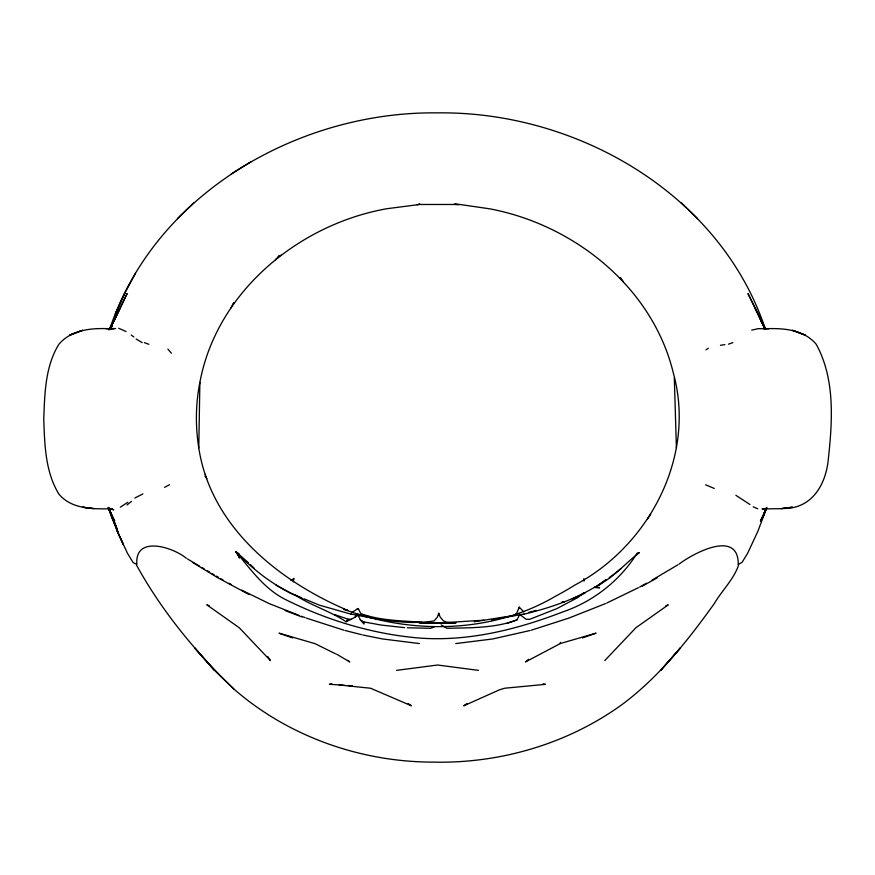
<?xml version="1.0" encoding="UTF-8"?>
<svg xmlns="http://www.w3.org/2000/svg" width="875" height="875" viewBox="0 0 875 875"><rect width="100%" height="100%" fill="white"/><g stroke="black" fill="none" stroke-linecap="round" stroke-linejoin="round"><path stroke-width="1.31" d="M458.905 204.805L455.503 204.477L455.514 203.853L489.486 208.786C574.197 224.645 652.641 287.383 673.334 373.034C696.358 456.116 649.327 545.639 575.006 584.981A299.042 299.042 0 0 1 555.559 596.181C492.155 633.609 411.425 634.812 343.536 609.175L348.064 610.487M347.375 610.236C278.239 580.759 210.613 526.367 198.778 447.836L199.883 382.386C216.661 291.878 298.594 224.405 386.87 208.709L419.705 204.477L455.503 204.477M528.609 659.334L525.503 661.938L560.372 643.508L560.394 642.359M206.905 478.614L205.341 476.547L205.406 474.327M293.333 581.919L293.792 578.528L290.981 580.573M233.341 304.391L233.669 302.684L234.259 302.991M199.883 382.386C195.573 403.922 195.333 426.169 198.778 447.836M293.355 580.114L293.792 578.528M738.555 565.152C733.709 579.545 721.864 590.548 714.35 603.52C687.52 640.883 658.569 677.633 621.272 705.119C567 744.045 499.888 763.634 433.267 762.125C361.003 762.07 288.488 736.695 233.844 689.008C196.066 652.75 161.744 611.012 136.522 565.152M766.434 508.506L757.936 531.18L747.578 553.372L742.109 562.286L738.259 564.484M765.395 510.136L763.766 515.069L766.336 507.577M523.895 611.909L519.214 607.152L516.578 613.517L513.461 615.541L483.809 620.222L451.161 622.234L446.972 622.158L443.439 620.911L440.169 617.072L438.736 613.244L437.336 617.148L434.109 620.911C406.678 625.297 378.12 619.336 351.028 614.053M764.914 511.011L762.716 517.114L765.472 510.519L760.441 521.106L767.047 507.752M112.131 324.986L115.358 316.181L111.158 327.403M109.769 328.978C154.788 193.747 298.473 111.333 436.92 112.875L438.233 112.875C576.647 111.3 720.311 193.823 765.33 328.978M114.483 319.955L127.137 293.541L110.414 328.147M110.983 326.834L119.722 308.722L108.927 330.006M124.709 293.333L115.358 314.038L124.994 292.841L124.709 293.333L135.527 273.317M647.445 519.05L650.759 514.095M738.248 564.441C738.653 528.828 693.142 553.317 679.087 564.102M441.197 624.892L446.917 628.294C470.236 627.725 495.141 628.294 517.038 619.861L519.827 614.184M230.923 307.978L233.669 302.684M277.933 257.764L278.863 256.058L281.258 255.194M110.064 329.022L112.263 325.795L110.064 329.011M609.23 577.522C620.266 570.5 629.092 560.131 639.417 552.606L637.273 553.033C619.85 580.759 593.294 601.606 562.286 612.117C516.414 629.737 467.37 641.955 417.878 637.93C371.58 633.795 326.08 619.97 284.616 599.08C263.769 588.328 250.348 568.903 235.681 551.523L239.575 558.042L237.398 553.011L248.522 562.833M294.963 594.781C310.975 605.752 330.061 610.859 346.041 621.753L348.009 619.172L351.312 619.27L358.061 615.311L360.314 619.861L363.967 624.028L363.683 621.884L360.314 619.861M355.195 616.973L357.131 614.48M275.406 259.82L278.863 256.058L279.333 256.572M434.109 627.145L430.456 628.294L407.312 627.78M604.8 660.537L635.994 627.659L668.227 604.877L665.809 605.817M620.091 278.261L620.627 277.736L623.448 281.936M177.472 218.586L193.988 202.53M620.987 568.684L609.995 577.806L599.047 585.123M583.778 592.725L578.014 597.439L556.872 608.617L529.648 619.325L526.039 619.248L520.625 615.103M127.039 504.952L131.436 501.397M127.805 502.272L120.291 507.205M594.552 587.256L596.597 586.731L605.828 579.797M351.848 612.478L358.214 608.464L360.795 613.594C380.22 620.714 401.461 620.703 421.892 622.234M606.003 579.775C581.591 597.33 552.519 607.305 523.512 614.316M466.966 703.62L463.739 705.808L499.527 689.806L504.7 688.22L545.497 684.337L542.927 683.911M705.961 349.825L708.367 348.294M231.241 173.917L251.3 161.503M677.95 564.791L652.138 580.038M639.592 587.059L646.439 583.231M642.359 586.141L657.234 577.806M164.544 487.364L169.52 484.728M638.422 587.672L606.791 603.017M134.838 498.05L142.909 493.905M346.041 621.753L351.312 619.27M572.283 598.85L584.992 593.097M605.62 603.553L568.838 618.1L531.158 630.241M751.691 330.116L758.264 328.661L768.797 328.814M728.459 344.181L732.856 342.617M476.164 621.009L474.272 621.677L483.809 620.222M582.487 637.93L596.083 633.15L560.372 643.508M506.92 623.416L517.038 619.861M453.808 204.455L455.514 203.853M417.189 204.717L419.694 203.853L419.705 204.477M111.672 329.175L115.664 328.508M528.62 612.445L536.277 610.367M529.9 630.558L492.625 638.98L455.788 643.562M561.816 602.284L564.331 601.737L561.903 602.262M524.027 614.053L491.509 619.806M205.341 476.547L206.041 476.427M331.953 683.867L329.35 684.283L344.455 685.289M720.431 345.275L724.883 344.641M781.167 508.681L792.345 507.205L781.167 508.681L762.103 508.911L764.181 508.802M396.659 670.348L437.587 665.011L478.494 670.37M782.622 508.473C810.141 509.283 824.677 487.277 828.002 462.055C832.3 423.062 835.745 379.914 816.244 344.302C803.447 329 782.173 327.928 763.766 328.814M106.334 328.814L114.056 328.508M456.017 622.88L419.059 622.88M455.405 622.825L419.792 622.825M111.267 328.814C92.772 327.819 71.827 329.098 58.855 344.302C45.106 366.647 44.734 393.816 43.75 419.234C44.691 444.642 45.216 471.702 58.855 494.058C71.969 509.764 93.8 508.922 112.339 508.834L110.239 508.758L113.772 509.83L109.298 508.244M594.737 587.584L599.594 587.825L596.597 586.731M404.677 627.648L381.478 625.1L363.683 621.884M348.425 685.53L352.395 685.77M419.409 643.562L382.528 638.958L362.709 634.966M339.172 684.972L370.584 688.242L411.414 705.808L408.166 703.62M94.03 508.681L82.764 507.205L92.422 508.473M356.464 614.053L368.025 616.284M345.1 630.503L361.452 634.648M351.619 614.316L319.583 605.216L304.073 598.828M343.842 630.186L306.469 618.144M335.541 653.811L314.956 643.639L279.07 633.183L292.611 637.93M334.338 614.491L348.009 619.172M714.273 488.458L705.633 484.783M144.419 342.65L148.892 344.302M298.911 615.311L269.172 603.597L241.675 590.122M301.438 616.263L305.211 617.673M285.13 610.531L301.897 616.973M209.169 605.708L206.795 604.778L239.389 627.867L270.375 660.537L267.783 656.567M118.727 328.256L126.066 331.527M357.262 608.661L358.498 609.153M753.2 506.822L757.706 508.758M301.634 597.756C276.216 587.923 254.494 570.959 235.681 551.523L239.159 553.908M302.816 598.85L290.161 593.097L276.03 585.123M249.156 594.606L217.897 577.806L192.686 562.472M136.391 564.298L133.098 562.494L127.498 553.372L117.272 531.18L123.386 544.622L117.633 532.197L108.73 508.506M220.828 578.758L223.158 580.038M228.966 583.253L231.295 584.544M186.419 558.305C173.195 547.225 134.466 534.811 136.883 564.441M207.517 570.883L209.737 572.195M211.958 573.508L214.167 574.82M216.388 576.133L218.608 577.445M336.558 654.139L349.748 661.938L347.747 660.264M199.5 566.125L187.491 558.95M201.786 567.481L204.083 568.838M136.161 339.019L142.198 342.617M735.875 495.316L749.952 504.492M131.261 335.027L133.809 336.941M250.392 564.627L254.144 568.192M214.156 670.097L194.655 647.905L214.112 669.987L233.691 688.855M681.034 202.53L697.55 218.662M167.869 349.092L171.391 353.205M107.953 507.686L114.712 521.106L109.605 510.519L117.348 529.692L109.255 508.572M765.713 329.033L755.398 308.722L764.663 328.147M764.608 328.027L747.961 293.541L758.089 313.731L762.125 323.695M763.952 327.403L759.719 316.181L762.923 324.986M108.686 507.577L111.234 515.069L109.222 508.9M108.423 507.391L111.978 518.087L118.377 532.919L108.795 508.517M583.888 578.605L584.041 581.109M674.308 377.672L676.408 447.836M519.214 607.152L519.214 608.464M438.736 613.244L438.736 615.366M680.422 647.905L660.964 670.097L680.422 647.905M70.973 334.545L69.672 335.202L82.764 330.269L70.973 334.545M793.953 330.838L792.345 330.269L805.383 335.202L793.953 330.838"/></g></svg>
